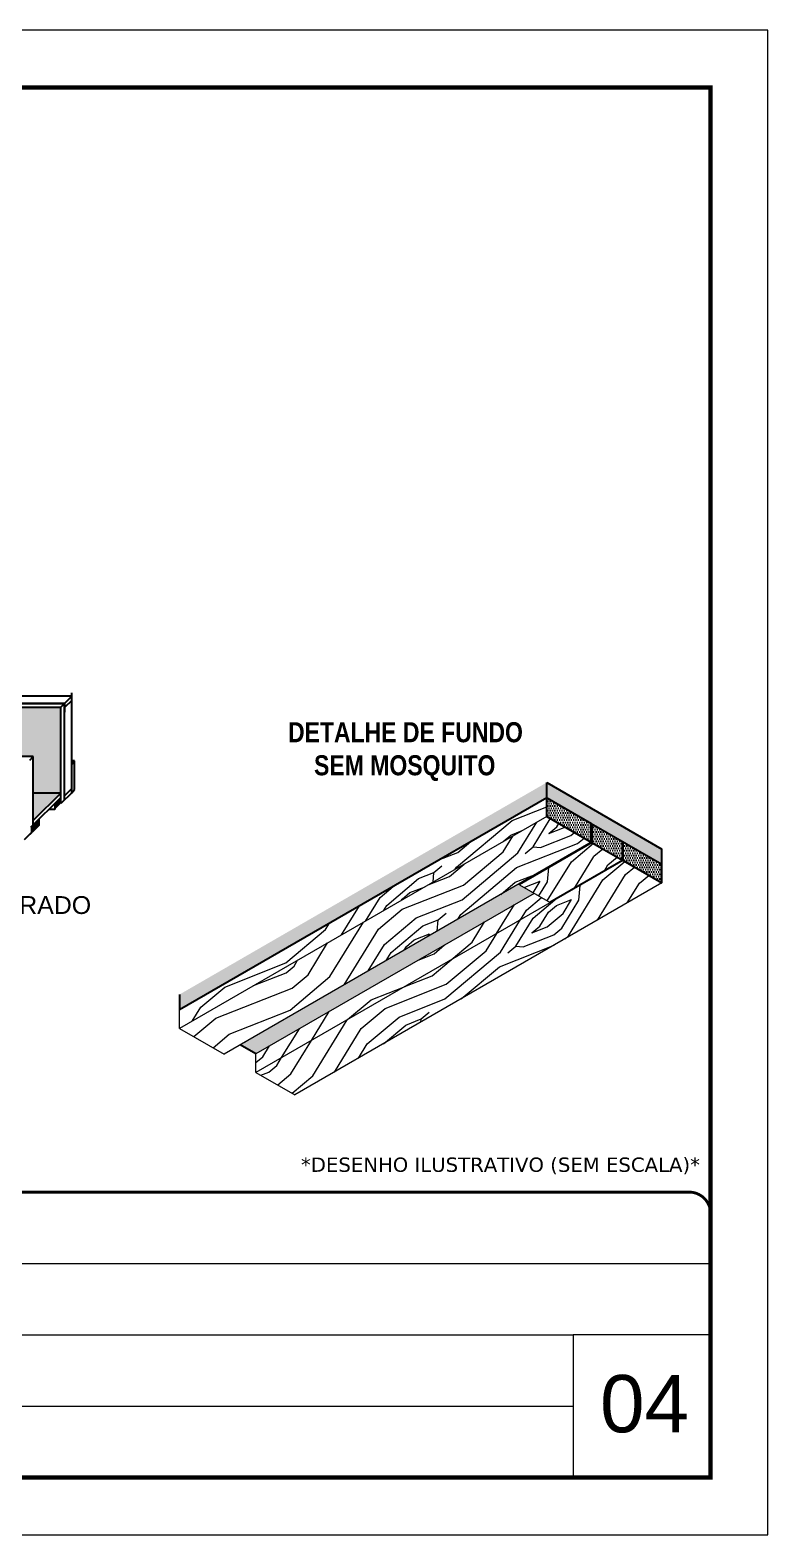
# Model space of a CAD drawing. Extents: x 3111 to 9365, y 861 to 5356.
# Drawn here: x 8836 to 9351, y 4306 to 5356 of the extents above; entities that cross this region are included whole.
import ezdxf
from ezdxf.enums import TextEntityAlignment as Align

# ---------------------------------------------------------------- set-up
doc = ezdxf.new("R2010")
doc.units = 0
doc.linetypes.add('CONTINUO', pattern=[0])
doc.linetypes.add('DASHED', pattern=[0.75, 0.5, -0.25])
for name, color, linetype, lineweight in [('CARIMBO', 255, 'Continuous', 9), ('Demarcação 1', 251, 'Continuous', 9), ('Folhas', 255, 'Continuous', 9), ('fundo', 100, 'Continuous', 9), ('Madeira', 126, 'Continuous', 18), ('SARRAFO DE PRESSAO', 251, 'DASHED', 9)]:
    doc.layers.add(name, color=color, linetype=linetype, lineweight=lineweight)
for name, color, linetype in [('HACHURA MADEIRAS', 1, 'Continuous'), ('material do compensado', 7, 'Continuous'), ('texto', 7, 'Continuous')]:
    doc.layers.add(name, color=color, linetype=linetype)
doc.styles.add('ARIAL', font='arial.ttf')
doc.styles.add('CESAR1', font='arial.ttf', dxfattribs={"oblique": 15})
doc.styles.add('ROMANC', font='techb___.ttf', dxfattribs={"height": 2.5})
doc.styles.add('stylellllll', font='verdana.ttf', dxfattribs={"height": 2})
pattern_1 = [(355, (-40468.17, 1958.94), (111.07494, 93.20294), [5.12645, -97.40264]), (85, (-40424.19, 1991.11), (-93.20294, 111.07494), [10.2529, -92.27619]), (40, (-40445.51, 1982.684), (8.936, 102.13894), [7.24881, -21.74642, 7.24881, -14.497615, 50.751904, -43.50449]), (40, (-40473.72, 1954.276), (8.936, 102.13894), [7.24983, -14.49967, 7.24983, -115.99871]), (40, (-40437.08, 1961.36), (8.936, 102.13894), [7.24983, -137.7482]), (40, (-40427.31, 1955.36), (8.936, 102.13894), [7.24983, -137.7482]), (40, (-40441.74, 1966.916), (8.936, 102.13894), [7.24983, -137.7482]), (40, (-40446.4, 1972.47), (8.936, 102.13894), [14.49967, -130.49838]), (40, (-40414.164, 2046.84), (8.936, 102.13894), [14.49967, -130.49838]), (40, (-40456.17, 1978.47), (8.936, 102.13894), [28.99933, -115.99871]), (40, (-40460.83, 1984.024), (8.936, 102.13894), [28.99933, -115.99871]), (40, (-40391.76, 2008.86), (8.936, 102.13894), [28.99933, -115.99871]), (40, (-40465.04, 1994.685), (8.936, 102.13894), [21.7497, -123.24834]), (40, (-40484.13, 2011.79), (8.936, 102.13894), [21.7497, -123.24834]), (40, (-40474.81, 2000.686), (8.936, 102.13894), [21.7497, -123.24834]), (40, (-40405.74, 2025.52), (8.936, 102.13894), [36.24951, -108.74853]), (40, (-40415.505, 2031.52), (8.936, 102.13894), [36.24951, -108.74853]), (40, (-40407.525, 2005.09), (8.936, 102.13894), [50.74931, -94.24873]), (21.56505, (-40457.06, 1968.257), (102.138945, -8.936), [11.4631, -217.79893]), (21.56505, (-40433.953, 1997.11), (102.138945, -8.936), [11.4631, -217.79893]), (21.56505, (-40439.954, 1987.344), (102.138945, -8.936), [11.4631, -217.79893]), (21.56505, (-40463.06, 1958.49), (102.138945, -8.936), [22.9262, -206.33583]), (21.56505, (-40438.613, 2002.665), (102.138945, -8.936), [34.3893, -194.87273]), (21.56505, (-40448.38, 2008.665), (102.138945, -8.936), [45.8524, -183.40963]), (21.56505, (-40458.147, 2014.666), (102.138945, -8.936), [45.8524, -183.40963]), (21.56505, (-40470.787, 2046.65), (102.138945, -8.936), [45.8524, -183.40963]), (21.56505, (-40471.68, 2036.434), (102.138945, -8.936), [57.3155, -171.94653]), (21.56505, (-40467.468, 2025.773), (102.138945, -8.936), [57.3155, -171.94653]), (58.43495, (-40435.293, 1981.79), (8.936, 102.138945), [11.4631, -217.79893]), (58.43495, (-40451.51, 1972.917), (8.936, 102.138945), [11.4631, -217.79893]), (58.43495, (-40468.17, 1958.936), (8.936, 102.138945), [22.9262, -206.33583]), (58.43495, (-40436.187, 1971.576), (8.936, 102.138945), [22.9262, -206.33583]), (58.43495, (-40478.83, 1954.723), (8.936, 102.138945), [34.3893, -194.87273]), (58.43495, (-40489.044, 1955.617), (8.936, 102.138945), [45.8524, -183.40963]), (58.43495, (-40396.67, 1952.68), (8.936, 102.138945), [45.8524, -183.40963]), (58.43495, (-40431.527, 1966.023), (8.936, 102.138945), [45.8524, -183.40963]), (58.43495, (-40411.993, 1954.02), (8.936, 102.138945), [57.3155, -171.94653]), (58.43495, (-40421.76, 1960.02), (8.936, 102.138945), [57.3155, -171.94653])]
pattern_2 = [(0, (-29575.652, -5795.0151), (0.82275303, 1.645506056), [0, -1.645506056])]

# ---------------------------------------------------------------- blocks, each defined once
blk = doc.blocks.new('9999999999')
at = {"color": 30, "linetype": 'CONTINUO'}
for p, q in [((98564.6, 34379.6), (99584, 34379.6)), ((98564.6, 34329.8), (99488, 34329.8)), ((99584, 34329.8), (99488, 34329.8)), ((99488, 34329.8), (99488, 34230.2)), ((98564.6, 34280), (99488, 34280))]:
    blk.add_line(p, q, dxfattribs=at)
at = {"color": 30, "linetype": 'CONTINUO', "const_width": 2}
blk.add_lwpolyline([(99584, 34230.2), (99584, 34414.4, 0.414214), (99569, 34429.4), (98229, 34429.4, 0.414214), (98214, 34414.4), (98214, 34245.2, 0.414214), (98229, 34230.2), (99584, 34230.2)], format="xyb", dxfattribs=at)
at = {"layer": 'Folhas'}
blk.add_lwpolyline([(98139, 34190.2), (99624, 34190.2), (99624, 35240.2), (98139, 35240.2)], close=True, dxfattribs=at)
at = {"layer": 'Folhas', "color": 30, "const_width": 3}
blk.add_lwpolyline([(98214, 34230.2), (99584, 34230.2), (99584, 35200.2), (98214, 35200.2)], close=True, dxfattribs=at)

msp = doc.modelspace()

# ---------------------------------------------------------------- hatches: boundary and pattern name
at = {"linetype": 'ByBlock', "ltscale": 2}
msp.add_hatch(color=256, dxfattribs=at).paths.add_polyline_path([(8867.23, 4846.59), (8865.21, 4846.59), (8865.21, 4844.35)])
for points in [[(8857.6, 4816.8), (8857.6, 4820.99), (8853.37, 4816.8), (8853.37, 4812.6)], [(8842.43, 4805.95), (8836.45, 4800.02), (8836.45, 4795.82), (8842.43, 4801.76)]]:
    msp.add_hatch(color=256).paths.add_polyline_path(points)
at = {"layer": 'Demarcação 1'}
for points in [[(8425.88, 4827.63), (8447.82, 4849.57), (8838.39, 4849.57), (8838.39, 4823.94), (8857.6, 4823.94), (8857.6, 4884.1), (8425.88, 4884.1)], [(8838.39, 4823.94), (8838.39, 4804.88), (8857.6, 4823.94)]]:
    msp.add_hatch(color=256, dxfattribs=at).paths.add_polyline_path(points)
at = {"layer": 'fundo'}
h = msp.add_hatch(color=252, dxfattribs=at)
h.dxf.hatch_style = 1
h.paths.add_polyline_path([(8940.49, 4683.61), (8940.49, 4672.95), (9196.64, 4820.84), (9196.64, 4831.49)])
h = msp.add_hatch(color=252, dxfattribs=at)
h.dxf.hatch_style = 1
h.paths.add_polyline_path([(9227.72, 4813.55), (9196.64, 4831.49), (9196.64, 4820.84), (9227.72, 4802.89), (9277.05, 4774.41), (9277.05, 4785.06)])
h = msp.add_hatch(color=252, dxfattribs=at)
h.dxf.hatch_style = 1
h.paths.add_polyline_path([(9188.01, 4754.1), (9177.64, 4760.08), (9177.64, 4760.96), (8982.85, 4648.5), (8993.77, 4642.19)])
at = {"layer": 'HACHURA MADEIRAS'}
h = msp.add_hatch(dxfattribs=at)
h.set_pattern_fill('DOTS', scale=1.036539)
h.set_pattern_definition(pattern_2)
h.paths.add_polyline_path([(9227.72, 4789.87), (9227.72, 4802.89), (9196.64, 4820.84), (9196.64, 4807.81)])
h = msp.add_hatch(dxfattribs=at)
h.set_pattern_fill('DOTS', scale=1.036539)
h.set_pattern_definition(pattern_2)
h.paths.add_polyline_path([(9228.48, 4802.46), (9228.48, 4789.43), (9249.61, 4777.23), (9249.61, 4790.25)])
h = msp.add_hatch(dxfattribs=at)
h.set_pattern_fill('DOTS', scale=1.036539)
h.set_pattern_definition(pattern_2)
h.paths.add_polyline_path([(9249.92, 4790.08), (9249.92, 4777.05), (9277.05, 4761.39), (9277.05, 4774.41)])
at = {"layer": 'Madeira'}
h = msp.add_hatch(dxfattribs=at)
h.set_pattern_fill('PATRON00077', color=256, scale=102.529099, angle=355, pattern_type=2)
h.set_pattern_definition(pattern_1)
h.paths.add_polyline_path([(8940.49, 4672.95), (8940.49, 4659.93), (9196.64, 4807.81), (9196.64, 4820.84)])
h = msp.add_hatch(dxfattribs=at)
h.set_pattern_fill('PATRON00077', color=256, scale=102.529099, angle=355, pattern_type=2)
h.set_pattern_definition([(355, (-9365.65, -67281.63), (111.07494, 93.20294), [5.12645, -97.40264]), (85, (-9321.67, -67249.46), (-93.20294, 111.07494), [10.25291, -92.27619]), (40, (-9342.99, -67257.886), (8.936, 102.138945), [7.248807, -21.74642, 7.248807, -14.497615, 50.751904, -43.504487]), (40, (-9371.205, -67286.29), (8.936, 102.138945), [7.24983, -14.499665, 7.24983, -115.99871]), (40, (-9334.56, -67279.21), (8.936, 102.138945), [7.24983, -137.74821]), (40, (-9324.795, -67285.21), (8.936, 102.138945), [7.24983, -137.74821]), (40, (-9339.22, -67273.65), (8.936, 102.138945), [7.24983, -137.74821]), (40, (-9343.88, -67268.1), (8.936, 102.138945), [14.49967, -130.49838]), (40, (-9311.646, -67193.73), (8.936, 102.138945), [14.49967, -130.49838]), (40, (-9353.65, -67262.1), (8.936, 102.138945), [28.99933, -115.99871]), (40, (-9358.31, -67256.545), (8.936, 102.138945), [28.99933, -115.99871]), (40, (-9289.24, -67231.71), (8.936, 102.138945), [28.99933, -115.99871]), (40, (-9362.52, -67245.885), (8.936, 102.138945), [21.7497, -123.24834]), (40, (-9381.61, -67228.78), (8.936, 102.138945), [21.7497, -123.24834]), (40, (-9372.29, -67239.884), (8.936, 102.138945), [21.7497, -123.24834]), (40, (-9303.22, -67215.05), (8.936, 102.138945), [36.24951, -108.74853]), (40, (-9312.99, -67209.05), (8.936, 102.138945), [36.24951, -108.74853]), (40, (-9305.01, -67235.48), (8.936, 102.138945), [50.74931, -94.24873]), (21.56505, (-9354.544, -67272.313), (102.138945, -8.936), [11.4631, -217.79893]), (21.56505, (-9331.435, -67243.46), (102.138945, -8.936), [11.4631, -217.79893]), (21.56505, (-9337.436, -67253.226), (102.138945, -8.936), [11.4631, -217.79893]), (21.56505, (-9360.544, -67282.08), (102.138945, -8.936), [22.9262, -206.33583]), (21.56505, (-9336.095, -67237.905), (102.138945, -8.936), [34.3893, -194.87273]), (21.56505, (-9345.86, -67231.904), (102.138945, -8.936), [45.8524, -183.40963]), (21.56505, (-9355.63, -67225.904), (102.138945, -8.936), [45.8524, -183.40963]), (21.56505, (-9368.27, -67193.92), (102.138945, -8.936), [45.8524, -183.40963]), (21.56505, (-9369.163, -67204.136), (102.138945, -8.936), [57.31551, -171.94653]), (21.56505, (-9364.95, -67214.796), (102.138945, -8.936), [57.31551, -171.94653]), (58.43495, (-9332.775, -67258.78), (8.936, 102.138945), [11.4631, -217.79893]), (58.43495, (-9348.99, -67267.653), (8.936, 102.138945), [11.4631, -217.79893]), (58.43495, (-9365.65, -67281.633), (8.936, 102.138945), [22.9262, -206.33583]), (58.43495, (-9333.67, -67268.993), (8.936, 102.138945), [22.9262, -206.33583]), (58.43495, (-9376.31, -67285.847), (8.936, 102.138945), [34.3893, -194.87273]), (58.43495, (-9386.526, -67284.953), (8.936, 102.138945), [45.8524, -183.40963]), (58.43495, (-9294.154, -67287.89), (8.936, 102.138945), [45.8524, -183.40963]), (58.43495, (-9329.01, -67274.547), (8.936, 102.138945), [45.8524, -183.40963]), (58.43495, (-9309.475, -67286.55), (8.936, 102.138945), [57.31551, -171.94653]), (58.43495, (-9319.24, -67280.548), (8.936, 102.138945), [57.31551, -171.94653])])
h.paths.add_polyline_path([(8940.49, 4659.93), (8971.57, 4641.98), (9227.72, 4789.87), (9196.64, 4807.81)])
h = msp.add_hatch(dxfattribs=at)
h.set_pattern_fill('PATRON00077', color=256, scale=102.529099, angle=355, pattern_type=2)
h.set_pattern_definition([(355, (-40490.13, 1971.68), (111.07494, 93.20294), [5.12645, -97.40264]), (85, (-40446.15, 2003.85), (-93.20294, 111.07494), [10.2529, -92.27619]), (40, (-40467.47, 1995.42), (8.936, 102.13894), [7.24881, -21.74642, 7.24881, -14.497615, 50.751904, -43.50449]), (40, (-40495.69, 1967.016), (8.936, 102.13894), [7.24983, -14.49967, 7.24983, -115.99871]), (40, (-40459.045, 1974.1), (8.936, 102.13894), [7.24983, -137.7482]), (40, (-40449.28, 1968.1), (8.936, 102.13894), [7.24983, -137.7482]), (40, (-40463.705, 1979.656), (8.936, 102.13894), [7.24983, -137.7482]), (40, (-40468.365, 1985.21), (8.936, 102.13894), [14.49967, -130.49838]), (40, (-40436.13, 2059.58), (8.936, 102.13894), [14.49967, -130.49838]), (40, (-40478.13, 1991.21), (8.936, 102.13894), [28.99933, -115.99871]), (40, (-40482.79, 1996.764), (8.936, 102.13894), [28.99933, -115.99871]), (40, (-40413.72, 2021.6), (8.936, 102.13894), [28.99933, -115.99871]), (40, (-40487.006, 2007.424), (8.936, 102.13894), [21.7497, -123.24834]), (40, (-40506.09, 2024.53), (8.936, 102.13894), [21.7497, -123.24834]), (40, (-40496.77, 2013.425), (8.936, 102.13894), [21.7497, -123.24834]), (40, (-40427.7, 2038.26), (8.936, 102.13894), [36.24951, -108.74853]), (40, (-40437.47, 2044.26), (8.936, 102.13894), [36.24951, -108.74853]), (40, (-40429.49, 2017.83), (8.936, 102.13894), [50.74931, -94.24873]), (21.56505, (-40479.026, 1980.996), (102.138945, -8.936), [11.4631, -217.79893]), (21.56505, (-40455.917, 2009.85), (102.138945, -8.936), [11.4631, -217.79893]), (21.56505, (-40461.918, 2000.083), (102.138945, -8.936), [11.4631, -217.79893]), (21.56505, (-40485.026, 1971.23), (102.138945, -8.936), [22.9262, -206.33583]), (21.56505, (-40460.577, 2015.404), (102.138945, -8.936), [34.3893, -194.87273]), (21.56505, (-40470.344, 2021.405), (102.138945, -8.936), [45.8524, -183.40963]), (21.56505, (-40480.11, 2027.405), (102.138945, -8.936), [45.8524, -183.40963]), (21.56505, (-40492.75, 2059.387), (102.138945, -8.936), [45.8524, -183.40963]), (21.56505, (-40493.645, 2049.174), (102.138945, -8.936), [57.3155, -171.94653]), (21.56505, (-40489.43, 2038.513), (102.138945, -8.936), [57.3155, -171.94653]), (58.43495, (-40457.258, 1994.53), (8.936, 102.138945), [11.4631, -217.79893]), (58.43495, (-40473.47, 1985.656), (8.936, 102.138945), [11.4631, -217.79893]), (58.43495, (-40490.133, 1971.676), (8.936, 102.138945), [22.9262, -206.33583]), (58.43495, (-40458.15, 1984.316), (8.936, 102.138945), [22.9262, -206.33583]), (58.43495, (-40500.794, 1967.462), (8.936, 102.138945), [34.3893, -194.87273]), (58.43495, (-40511.01, 1968.356), (8.936, 102.138945), [45.8524, -183.40963]), (58.43495, (-40418.636, 1965.42), (8.936, 102.138945), [45.8524, -183.40963]), (58.43495, (-40453.49, 1978.76), (8.936, 102.138945), [45.8524, -183.40963]), (58.43495, (-40433.957, 1966.76), (8.936, 102.138945), [57.3155, -171.94653]), (58.43495, (-40443.724, 1972.76), (8.936, 102.138945), [57.3155, -171.94653])])
h.paths.add_polyline_path([(9198.78, 4747.88), (9249.61, 4777.23), (9227.95, 4789.79), (9177.64, 4760.08)])
h = msp.add_hatch(dxfattribs=at)
h.set_pattern_fill('PATRON00077', color=256, scale=102.529099, angle=355, pattern_type=2)
h.set_pattern_definition(pattern_1)
h.paths.add_polyline_path([(9020.92, 4613.51), (9277.05, 4761.39), (9249.92, 4777.05), (8993.87, 4629.22)])
h = msp.add_hatch(dxfattribs=at)
h.set_pattern_fill('PATRON00077', color=256, scale=102.529099, angle=355, pattern_type=2)
h.set_pattern_definition(pattern_1)
h.paths.add_polyline_path([(9199.14, 4747.67), (9187.86, 4754.18), (8993.7, 4642.15), (8993.77, 4629.17)])

# ---------------------------------------------------------------- linework, layer by layer
for p, q in [((8865.21, 4826.59), (8865.21, 4893.95)), ((8425.88, 4884.1), (8857.6, 4884.1)), ((8865.21, 4891.71), (8427.27, 4891.71)), ((8428.45, 4886.67), (8860.16, 4886.67)), ((8860.16, 4886.67), (8474.55, 4886.67)), ((8860.16, 4886.67), (8857.6, 4884.1)), ((8857.6, 4816.8), (8857.6, 4884.1)), ((8865.21, 4891.71), (8860.16, 4886.67)), ((8860.16, 4819.34), (8860.16, 4886.67)), ((8860.16, 4886.67), (8860.16, 4880.51)), ((8865.21, 4824.35), (8865.21, 4891.71)), ((8838.39, 4849.57), (8447.82, 4849.57)), ((8838.39, 4797.74), (8838.39, 4849.57)), ((8857.6, 4820.99), (8836.45, 4800.02)), ((8857.6, 4823.94), (8838.39, 4804.88)), ((8865.21, 4827.27), (8860.16, 4822.22)), ((8853.37, 4812.6), (8849.14, 4812.6)), ((8853.37, 4816.8), (8853.37, 4812.6)), ((8842.43, 4801.76), (8842.43, 4805.95))]:
    msp.add_line(p, q)
at = {"linetype": 'ByBlock', "ltscale": 2}
for p, q in [((8865.21, 4888.79), (8860.16, 4883.79)), ((8835.88, 4847), (8838.39, 4849.57)), ((8865.21, 4844.35), (8867.23, 4846.59)), ((8867.23, 4846.59), (8865.21, 4846.59)), ((8867.23, 4826.59), (8867.23, 4846.59)), ((8865.21, 4824.35), (8857.6, 4816.8)), ((8865.21, 4824.35), (8867.23, 4826.59)), ((8842.43, 4801.76), (8832.05, 4791.46)), ((8838.39, 4797.74), (8835.88, 4795.25))]:
    msp.add_line(p, q, dxfattribs=at)
at = {"color": 0}
msp.add_line((8857.6, 4823.94), (8838.39, 4823.94), dxfattribs=at)
at = {"layer": 'Madeira'}
for p, q in [((9196.64, 4807.81), (8940.49, 4659.93)), ((9227.72, 4789.87), (8971.57, 4641.98)), ((9228.48, 4789.43), (9177.64, 4760.08)), ((9249.92, 4777.05), (8993.77, 4629.17)), ((9249.61, 4777.23), (9198.78, 4747.88)), ((9277.05, 4761.39), (9020.91, 4613.5)), ((9177.64, 4760.08), (9199.08, 4747.7)), ((9188.01, 4754.1), (8993.77, 4642.19)), ((8940.49, 4659.93), (8940.49, 4672.95)), ((8940.49, 4659.93), (8971.57, 4641.98)), ((8993.77, 4629.17), (8993.77, 4642.19)), ((8993.77, 4629.17), (9020.91, 4613.5))]:
    msp.add_line(p, q, dxfattribs=at)
at = {"layer": 'material do compensado'}
for p, q in [((9196.64, 4807.81), (9196.64, 4831.49)), ((9196.64, 4831.49), (9227.72, 4813.55)), ((9196.64, 4820.84), (8940.49, 4672.95)), ((9196.64, 4820.84), (9227.72, 4802.89)), ((9227.72, 4813.55), (9277.05, 4785.06)), ((9196.64, 4807.81), (9227.72, 4789.87)), ((9227.72, 4802.89), (9277.05, 4774.41)), ((9227.72, 4789.87), (9227.72, 4802.89)), ((9228.48, 4789.43), (9228.48, 4802.46)), ((9228.48, 4789.43), (9249.61, 4777.23)), ((9249.61, 4777.23), (9249.61, 4790.25)), ((9249.92, 4777.05), (9249.92, 4790.08)), ((9277.05, 4761.39), (9277.05, 4785.06)), ((9249.92, 4777.05), (9277.05, 4761.39)), ((9177.64, 4760.08), (9177.64, 4760.96)), ((8940.49, 4683.61), (8940.49, 4672.95)), ((8993.77, 4642.19), (8982.85, 4648.5))]:
    msp.add_line(p, q, dxfattribs=at)

# ---------------------------------------------------------------- block references
at = {"layer": 'SARRAFO DE PRESSAO', "color": 6, "linetype": 'ByBlock'}
msp.add_blockref('9999999999', (-90272.98, -29883.71), dxfattribs=at)

# ---------------------------------------------------------------- texts
at = {"style": 'stylellllll'}
msp.add_text('*DESENHO ILUSTRATIVO (SEM ESCALA)*', height=10, dxfattribs=at).set_placement((9303.58, 4559.82), align=Align.RIGHT)
at = {"layer": 'CARIMBO', "style": 'CESAR1'}
msp.add_text('PAINEL LATERAL ESTRUTURADO', height=12.436, dxfattribs=at).set_placement((8597.87, 4745.98), align=Align.MIDDLE_LEFT)
at = {"layer": 'CARIMBO', "style": 'ARIAL'}
msp.add_text('04', height=40, dxfattribs=at).set_placement((9233.86, 4378.06))
at = {"layer": 'texto', "style": 'ROMANC'}
for s, p in [('DETALHE DE FUNDO ', (9100.32, 4866.57)), ('SEM MOSQUITO', (9097.58, 4843.52))]:
    msp.add_text(s, height=14, dxfattribs=at).set_placement(p, align=Align.MIDDLE_CENTER)

doc.saveas('drawing.dxf')
